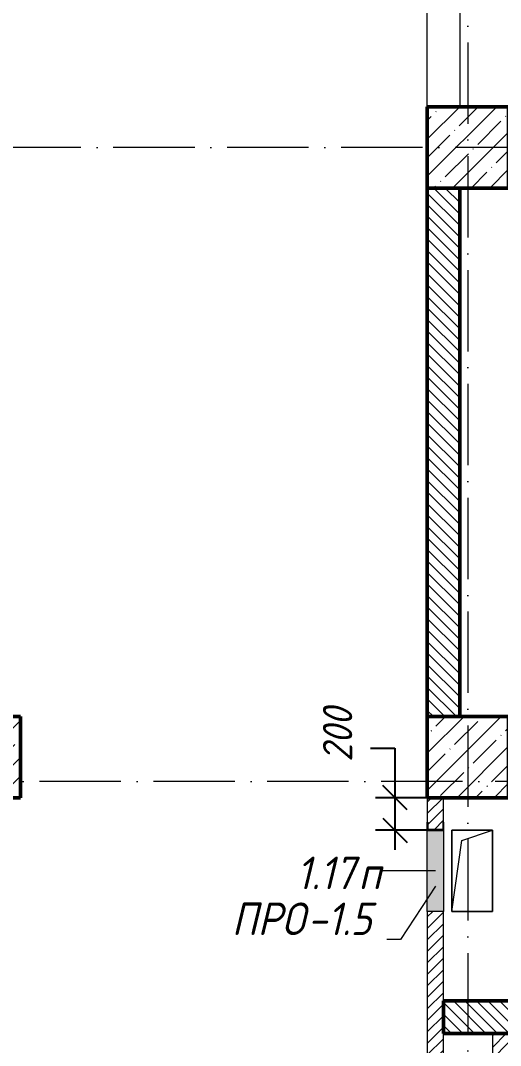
# Model space of a CAD drawing. Header units: millimetres. Extents: x -401725 to 250493, y 305116 to 802890.
# Drawn here: x -101515 to -98565, y 469823 to 476127 of the extents above; entities that cross this region are included whole.
import ezdxf

# ---------------------------------------------------------------- set-up
doc = ezdxf.new("R2010")
doc.units = ezdxf.units.MM
doc.linetypes.add('50_200_ШТРИХ_1Т_ш5_п1_п1_', pattern=[700, 500, -100, 0, -100])
for name, color, linetype, lineweight in [('A-____-____-DIMS', 7, 'Continuous', 9), ('A-FLOR-____-OTLN', 7, 'Continuous', 9), ('A-GENM-____-IDEN', 7, 'Continuous', 9), ('A-GENM-____-MCUT', 7, 'Continuous', 25), ('A-GENM-____-OTLN', 7, 'Continuous', 9), ('A-GENM-____-OTLN-1', 7, 'Continuous', 25), ('A-GLAZ-____-IDEN', 7, 'Continuous', 9), ('A-GLAZ-____-OTLN', 7, 'Continuous', 9), ('A-WALL-____-MCUT-2', 7, 'Continuous', 50), ('A-WALL-____-PATT-1', 7, 'Continuous', 9), ('A-WALL-FNSH-MCUT-1', 7, 'Continuous', 9), ('I-WALL-____-OTLN', 7, 'Continuous', 9), ('S-COLS-____-MCUT', 7, 'Continuous', 50), ('S-COLS-____-OTLN', 7, 'Continuous', 9), ('S-GRID-____-OTLN-1', 7, '50_200_ШТРИХ_1Т_ш5_п1_п1_', 9)]:
    doc.layers.add(name, color=color, linetype=linetype, lineweight=lineweight)
doc.styles.add('ISOCPEUR_I_10', font='isocpeui.ttf', dxfattribs={"width": 0.9, "height": 180})
doc.styles.add('ISOCPEUR_I_9', font='isocpeui.ttf', dxfattribs={"width": 0.9, "height": 250})
doc.dimstyles.new('ISO-1_8_0_9К_СРЕДНИЙ_Кладочные_4', dxfattribs={"dimscale": 304.8, "dimtxt": 179.276612, "dimasz": 0.492126, "dimexe": 0.393701, "dimexo": 0, "dimgap": 0, "dimtad": 1, "dimdec": 3, "dimrnd": 0.001, "dimdsep": 46, "dimtxsty": 'ISOCPEUR_I_10', "dimblk1": 'OBLIQUE', "dimblk2": 'OBLIQUE', "dimsah": 1, "dimcen": 0.09, "dimdle": 0.393701, "dimazin": 0, "dimtfac": 1, "dimtdec": 4, "dimtix": 1, "dimtmove": 1, "dimatfit": 3, "dimfxl": 1, "dimtvp": 1, "dimtolj": 1, "dimtzin": 0, "dimarcsym": 2})
pattern_1 = [(135, (-176515.067, 459015.94), (-35.35534, -35.35534), [])]
pattern_2 = [(45, (-176515.067, 459015.94), (-35.35534, 35.35534), [])]

# ---------------------------------------------------------------- blocks, each defined once
blk = doc.blocks.new('BSC_Колонна _Прямоугольная - 500х500-V18-АР1_План отверстий 1 этажа в осях 1-64_А-ГГ')
at = {"layer": 'S-COLS-____-OTLN'}
h = blk.add_hatch(dxfattribs=at)
h.set_pattern_fill('FP_49', color=256, style=0, pattern_type=2)
h.set_pattern_definition([(45, (-77750, -12581.04), (-114.04925, 114.04925), []), (45, (-77635.95, -12581.04), (-114.04925, 114.04925), [201.613, -40.323, 3.353, -36.97])])
h.paths.add_polyline_path([(-250, -250), (250, -250), (250, 250), (-250, 250)], flags=0)
at = {"layer": 'S-COLS-____-MCUT'}
for p, q in [((250, 250), (-250, 250)), ((-250, 250), (-250, -250)), ((250, -250), (250, 250)), ((-250, -250), (250, -250))]:
    blk.add_line(p, q, dxfattribs=at)
blk = doc.blocks.new('BSC_Колонна _Прямоугольная - 500х500-V25-АР1_План отверстий 1 этажа в осях 1-64_А-ГГ')
at = {"layer": 'S-COLS-____-OTLN'}
h = blk.add_hatch(dxfattribs=at)
h.set_pattern_fill('FP_57', color=256, style=0, pattern_type=2)
h.set_pattern_definition([(45, (-77750, -16331.04), (-114.04925, 114.04925), []), (45, (-77635.95, -16331.04), (-114.04925, 114.04925), [201.613, -40.323, 3.353, -36.97])])
h.paths.add_polyline_path([(-250, -250), (250, -250), (250, 250), (-250, 250)], flags=0)
at = {"layer": 'S-COLS-____-MCUT'}
for p, q in [((250, 250), (-250, 250)), ((-250, 250), (-250, -250)), ((250, -250), (250, 250)), ((-250, -250), (250, -250))]:
    blk.add_line(p, q, dxfattribs=at)
blk = doc.blocks.new('BSC_Колонна _Прямоугольная - 500х500-V145-АР1_План отверстий 1 этажа в осях 1-64_А-ГГ')
at = {"layer": 'S-COLS-____-OTLN'}
h = blk.add_hatch(dxfattribs=at)
h.set_pattern_fill('FP_179', color=256, style=0, pattern_type=2)
h.set_pattern_definition([(45, (-74750, -12581.04), (-114.04925, 114.04925), []), (45, (-74635.95, -12581.04), (-114.04925, 114.04925), [201.613, -40.323, 3.353, -36.97])])
h.paths.add_polyline_path([(-250, -250), (250, -250), (250, 250), (-250, 250)], flags=0)
at = {"layer": 'S-COLS-____-MCUT'}
for p, q in [((250, 250), (-250, 250)), ((-250, 250), (-250, -250)), ((250, -250), (250, 250)), ((-250, -250), (250, -250))]:
    blk.add_line(p, q, dxfattribs=at)
blk = doc.blocks.new('AR_Отверстие Ниша - Лючок-32405015-АР1_План отверстий 1 этажа в осях 1-64_А-ГГ')
at = {"layer": 'A-GLAZ-____-OTLN'}
blk.add_hatch(color=256, dxfattribs=at).paths.add_polyline_path([(-250, 47), (-250, -50), (250, -50), (250, 50), (-250, 50)], flags=0)
for p, q in [((-250, 50), (250, 50)), ((-250, -50), (-250, 50)), ((250, -50), (-250, -50))]:
    blk.add_line(p, q, dxfattribs=at)
blk = doc.blocks.new('154_Фахверк_СКБ_Швеллер - Тип_100_4010-27789772-АР1_План отверстий 1 этажа в осях 1-64_А-ГГ')
at = {"layer": 'A-GENM-____-MCUT'}
for p, q in [((175, 50), (125, 50)), ((125, 50), (125, -50)), ((128, 47), (175, 47)), ((128, -47), (128, 47)), ((175, 47), (175, 50)), ((125, -50), (175, -50)), ((175, -47), (128, -47)), ((175, -50), (175, -47))]:
    blk.add_line(p, q, dxfattribs=at)
blk = doc.blocks.new('AR_Отверстие прямоугольное _в плите_ - AR_Отверстие прямоугольное _в плите_-30459229-АР1_План отверстий 1 этажа в осях 1-64_А-ГГ')
at = {"layer": 'A-GENM-____-OTLN'}
for p, q in [((125, 250), (-125, 250)), ((-125, 250), (-125, -250)), ((-62.5, 187.5), (125, 250)), ((125, -250), (125, 250)), ((-125, -250), (-62.5, 187.5)), ((-125, -250), (125, -250))]:
    blk.add_line(p, q, dxfattribs=at)
blk = doc.blocks.new('_Oblique')
at = {"color": 0, "linetype": 'ByBlock', "lineweight": -2}
blk.add_line((-0.5, -0.5), (0.5, 0.5), dxfattribs=at)
blk = doc.blocks.new('*D13400')
at = {"layer": 'A-____-____-DIMS', "color": 0, "lineweight": -2, "transparency": 16777216}
for p, q in [((-99364.2, 471652.7), (-99214.2, 471652.7)), ((-99214.2, 471652.7), (-99214.2, 471347)), ((-99214.2, 471467), (-99214.2, 471027)), ((-99015.1, 471347), (-99334.2, 471347)), ((-98949.3, 471147), (-99334.2, 471147))]:
    blk.add_line(p, q, dxfattribs=at)
at = {"layer": 'Defpoints', "color": 0, "transparency": 16777216}
for p in [(-99015.1, 471347), (-99214.2, 471147), (-98949.3, 471147)]:
    blk.add_point(p, dxfattribs=at)
at = {"layer": 'A-____-____-DIMS', "color": 0, "lineweight": -2, "transparency": 16777216, "xscale": 150, "yscale": 150, "zscale": 150}
for p, rotation in [((-99214.2, 471347), 90), ((-99214.2, 471147), 270)]:
    blk.add_blockref('_Oblique', p, dxfattribs=dict(at, rotation=rotation))
at = {"layer": 'A-____-____-DIMS', "color": 0, "transparency": 16777216, "insert": (-99656.3, 471567.9), "char_height": 180, "width": 409.578, "attachment_point": 1, "rotation": 90, "line_spacing_factor": 1.149209, "style": 'ISOCPEUR_I_10'}
blk.add_mtext('\\A1;200', dxfattribs=at)

msp = doc.modelspace()

# ---------------------------------------------------------------- hatches: boundary and pattern name
at = {"layer": 'A-WALL-____-PATT-1'}
h = msp.add_hatch(dxfattribs=at)
h.set_pattern_fill('FP_6', color=256, style=0, pattern_type=2)
h.set_pattern_definition(pattern_1)
h.paths.add_polyline_path([(-98815.0675, 471846.983), (-98815.0675, 475096.983), (-99015.0675, 475096.983), (-99015.0675, 471846.983)], flags=0)
h = msp.add_hatch(dxfattribs=at)
h.set_pattern_fill('FP_5', color=256, style=0, pattern_type=2)
h.set_pattern_definition(pattern_2)
h.paths.add_polyline_path([(-99015.0675, 468496.983), (-98915.0675, 468496.983), (-98915.0675, 470646.983), (-99015.0675, 470646.983), (-99015.0675, 470070.3549)], flags=0)
h.paths.add_polyline_path([(-98918.0675, 471149.983), (-98918.0675, 471196.983), (-98915.0675, 471196.983), (-98915.0675, 471346.983), (-99015.0675, 471346.983), (-99015.0675, 471196.983), (-99012.0675, 471196.983), (-99012.0675, 471149.983)], flags=0)
h = msp.add_hatch(dxfattribs=at)
h.set_pattern_fill('FP_6', color=256, style=0, pattern_type=2)
h.set_pattern_definition(pattern_1)
h.paths.add_polyline_path([(-94240.0675, 469896.983), (-93315.0675, 469896.983), (-93315.0675, 470096.983), (-94309.0675, 470096.983), (-94309.0675, 470027.983), (-94315.0675, 470027.983), (-94315.0675, 469965.983), (-94309.0675, 469965.983), (-94309.0675, 469896.983)], flags=0)
h.paths.add_polyline_path([(-95390.0675, 469896.983), (-95321.0675, 469896.983), (-95321.0675, 469965.983), (-95315.0675, 469965.983), (-95315.0675, 470027.983), (-95321.0675, 470027.983), (-95321.0675, 470096.983), (-96409.0675, 470096.983), (-96409.0675, 470027.983), (-96415.0675, 470027.983), (-96415.0675, 469965.983), (-96409.0675, 469965.983), (-96409.0675, 469896.983), (-96340.0675, 469896.983)], flags=0)
h.paths.add_polyline_path([(-98761.5889, 469896.983), (-97571.0675, 469896.983), (-97571.0675, 469965.983), (-97565.0675, 469965.983), (-97565.0675, 470027.983), (-97571.0675, 470027.983), (-97571.0675, 470096.983), (-98915.0675, 470096.983), (-98915.0675, 469896.983)], flags=0)
h = msp.add_hatch(dxfattribs=at)
h.set_pattern_fill('FP_5', color=256, style=0, pattern_type=2)
h.set_pattern_definition(pattern_2)
h.paths.add_polyline_path([(-98615.0675, 468496.983), (-98515.0675, 468496.983), (-98515.0675, 468546.983), (-98518.0675, 468546.983), (-98518.0675, 468593.983), (-98612.0675, 468593.983), (-98612.0675, 468546.983), (-98615.0675, 468546.983)], flags=0)
h.paths.add_polyline_path([(-98615.0675, 468996.983), (-98515.0675, 468996.983), (-98515.0675, 469896.983), (-98615.0675, 469896.983)], flags=0)

# ---------------------------------------------------------------- linework, layer by layer
at = {"layer": 'A-FLOR-____-OTLN'}
for p, q in [((-98865.0675, 471146.983), (-98615.0675, 471146.983)), ((-98865.0675, 470646.983), (-98865.0675, 471146.983)), ((-98615.0675, 471146.983), (-98615.0675, 470646.983)), ((-98615.0675, 470646.983), (-98865.0675, 470646.983))]:
    msp.add_line(p, q, dxfattribs=at)
at = {"layer": 'A-GENM-____-IDEN'}
for p, q in [((-98965.0675, 470803.8937), (-99179.4801, 470475.1748)), ((-99179.4801, 470475.1748), (-99264.1433, 470475.1748))]:
    msp.add_line(p, q, dxfattribs=at)
at = {"layer": 'A-GLAZ-____-IDEN'}
msp.add_line((-98965.0675, 470896.983), (-99294.2461, 470896.983), dxfattribs=at)
at = {"layer": 'A-WALL-____-MCUT-2'}
for p, q in [((-99015.0675, 475096.983), (-99015.0675, 471846.983)), ((-98815.0675, 471846.983), (-98815.0675, 475096.983)), ((-97640.0675, 470096.983), (-98915.0675, 470096.983)), ((-98915.0675, 470096.983), (-98915.0675, 469896.983)), ((-98915.0675, 469896.983), (-97640.0675, 469896.983))]:
    msp.add_line(p, q, dxfattribs=at)
at = {"layer": 'A-WALL-FNSH-MCUT-1'}
for p, q in [((-99015.0675, 471346.983), (-99015.0675, 471196.983)), ((-98915.0675, 471196.983), (-98915.0675, 471346.983)), ((-99015.0675, 470646.983), (-99015.0675, 468496.983)), ((-98915.0675, 468496.983), (-98915.0675, 470646.983)), ((-98615.0675, 469896.983), (-98615.0675, 468996.983))]:
    msp.add_line(p, q, dxfattribs=at)
at = {"layer": 'I-WALL-____-OTLN'}
for p, q in [((-99015.0675, 475596.983), (-99015.0675, 477446.983)), ((-98815.0675, 477446.983), (-98815.0675, 475596.983))]:
    msp.add_line(p, q, dxfattribs=at)
at = {"layer": 'S-GRID-____-OTLN-1'}
for p, q in [((-98765.0675, 508896.9006), (-98765.0675, 467585.8406)), ((-72440.6609, 475346.983), (-109188.297, 475346.983)), ((-86196.2802, 471446.983), (-109188.297, 471446.983))]:
    msp.add_line(p, q, dxfattribs=at)

# ---------------------------------------------------------------- block references
at = {"layer": 'A-GENM-____-OTLN'}
msp.add_blockref('AR_Отверстие прямоугольное _в плите_ - AR_Отверстие прямоугольное _в плите_-30459229-АР1_План отверстий 1 этажа в осях 1-64_А-ГГ', (-98740.0675, 470896.983), dxfattribs=at)
at = {"layer": 'A-GENM-____-OTLN-1', "rotation": 89.99999999999984}
msp.add_blockref('154_Фахверк_СКБ_Швеллер - Тип_100_4010-27789772-АР1_План отверстий 1 этажа в осях 1-64_А-ГГ', (-98965.0675, 471021.983), dxfattribs=at)
at = {"layer": 'A-GLAZ-____-OTLN', "rotation": 89.99999999999984}
msp.add_blockref('AR_Отверстие Ниша - Лючок-32405015-АР1_План отверстий 1 этажа в осях 1-64_А-ГГ', (-98965.0675, 470896.983), dxfattribs=at)
at = {"layer": 'S-COLS-____-OTLN'}
for name, p in [('BSC_Колонна _Прямоугольная - 500х500-V25-АР1_План отверстий 1 этажа в осях 1-64_А-ГГ', (-98765.0675, 475346.983)), ('BSC_Колонна _Прямоугольная - 500х500-V145-АР1_План отверстий 1 этажа в осях 1-64_А-ГГ', (-101765.0675, 471596.983)), ('BSC_Колонна _Прямоугольная - 500х500-V18-АР1_План отверстий 1 этажа в осях 1-64_А-ГГ', (-98765.0675, 471596.983))]:
    msp.add_blockref(name, p, dxfattribs=at)

# ---------------------------------------------------------------- texts
at = {"layer": 'A-GENM-____-IDEN', "char_height": 200, "attachment_point": 1, "style": 'ISOCPEUR_I_9'}
for s, insert, width in [('ПРО', (-100217, 470702.2909), 562.784625), ('-1.5', (-99752.6562, 470702.2909), 505.063125)]:
    msp.add_mtext(s, dxfattribs=dict(at, insert=insert, width=width))
at = {"layer": 'A-GLAZ-____-IDEN', "char_height": 200, "attachment_point": 1, "style": 'ISOCPEUR_I_9'}
for s, insert, width in [('1.17', (-99818.6047, 470984.5975), 461.772), ('\\fISOCPEUR|b0|i1|c204|p34|;\\W.9;п', (-99437.6047, 470984.5975), 158.734125)]:
    msp.add_mtext(s, dxfattribs=dict(at, insert=insert, width=width))

# ---------------------------------------------------------------- dimensions: what is measured, and where the dimension line sits
at = {"layer": 'A-____-____-DIMS'}
dim = msp.add_linear_dim(base=(-99214.2006, 471146.983), p1=(-99015.0675, 471346.983), p2=(-98949.3362, 471146.983), angle=90, dimstyle='ISO-1_8_0_9К_СРЕДНИЙ_Кладочные_4', override={"dimpost": '<>', "dimfxl": 210.524597}, dxfattribs=at)
dim.commit()
dim.dimension.update_dxf_attribs({"geometry": '*D13400', "text_midpoint": (-99329.3626, 471652.6831), "dimtype": 160, "text_rotation": 90})

doc.saveas('drawing.dxf')
